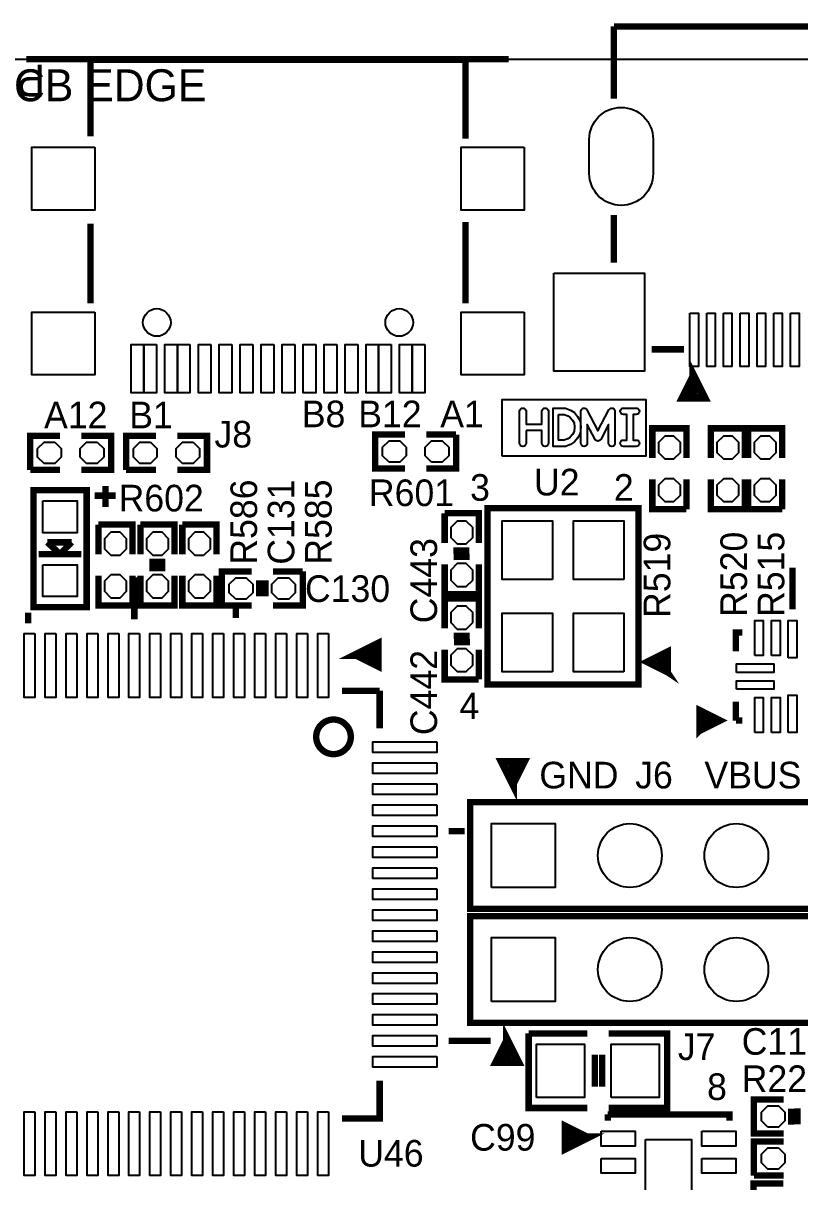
# Model space of a CAD drawing. Extents: x -57 to 527, y -107 to 303.
# Drawn here: x 22.49 to 41.01, y 53.23 to 80.86 of the extents above; entities that cross this region are included whole.
import ezdxf

# ---------------------------------------------------------------- set-up
doc = ezdxf.new("R2010")
doc.units = 0
doc.header["$MEASUREMENT"] = 0
for name, color, linetype in [('BOARD_GEOMETRY_DIMENSION', 2, 'CONTINUOUS'), ('BOARD_GEOMETRY_OUTLINE', 3, 'CONTINUOUS'), ('BOARD_GEOMETRY_SILKSCREEN_TOP', 1, 'CONTINUOUS'), ('PACKAGE_GEOMETRY_SILKSCREEN_TOP', 4, 'CONTINUOUS'), ('PIN_TOP', 5, 'CONTINUOUS'), ('REF_DES_SILKSCREEN_TOP', 6, 'CONTINUOUS')]:
    doc.layers.add(name, color=color, linetype=linetype)

msp = doc.modelspace()

# ---------------------------------------------------------------- linework, layer by layer
at = {"layer": 'BOARD_GEOMETRY_DIMENSION'}
msp.add_lwpolyline([(34.066734, 79.99984, 0.1524, 0.1524, 0), (22.56663, 79.99984, 0.1524, 0.1524, 0)], format="xyseb", dxfattribs=at)
at = {"layer": 'BOARD_GEOMETRY_OUTLINE'}
msp.add_lwpolyline([(1.999996, 0, -0.414214), (0, 1.999996), (0, 77.999844, -0.414214), (1.999996, 79.99984), (72.999854, 79.99984, -0.414214), (74.99985, 77.999844), (74.99985, 1.999996, -0.414214), (72.999854, 0)], format="xyb", close=True, dxfattribs=at)
at = {"layer": 'BOARD_GEOMETRY_SILKSCREEN_TOP'}
for points in [[(33.909, 70.5358), (33.909, 71.882), (37.338, 71.882), (37.338, 70.5358)], [(35.2552, 71.5264), (35.394138, 71.5264), (35.474402, 71.496174), (35.534092, 71.45655), (35.586416, 71.393812), (35.625786, 71.324978), (35.6362, 71.2216), (35.625786, 71.118222), (35.586416, 71.049388), (35.534092, 70.98665), (35.474402, 70.947026), (35.394138, 70.9168), (35.2552, 70.9168)]]:
    msp.add_lwpolyline(points, close=True, dxfattribs=at)
for points in [[(34.4805, 71.1454), (34.4805, 70.8406, -1), (34.3281, 70.8406), (34.3281, 71.6026, -1), (34.4805, 71.6026), (34.4805, 71.2978), (34.8615, 71.2978), (34.8615, 71.6026, -1), (35.0139, 71.6026), (35.0139, 70.8406, -1), (34.8615, 70.8406), (34.8615, 71.1454)], [(35.42157, 70.7644), (35.1282, 70.7644), (35.1282, 71.6788), (35.42157, 71.6788), (35.544506, 71.632826), (35.637216, 71.57085), (35.711892, 71.481188), (35.774122, 71.372222), (35.789108, 71.22287), (35.789108, 71.6026, -0.414214), (35.865308, 71.6788, -0.280545), (35.932872, 71.637652), (36.195508, 71.1327), (36.458144, 71.637652, -0.280545), (36.525708, 71.6788, -0.414214), (36.601908, 71.6026), (36.601908, 70.8406, -1), (36.449508, 70.8406), (36.449508, 71.290942), (36.263072, 70.932548, -0.609023), (36.127944, 70.932548), (35.941508, 71.290942), (35.941508, 70.8406, -1), (35.789108, 70.8406), (35.789108, 71.22033), (35.774122, 71.070978), (35.711892, 70.962012), (35.637216, 70.87235), (35.544506, 70.810374)], [(37.110162, 70.7644), (36.805362, 70.7644, -1), (36.805362, 70.9168), (36.881562, 70.9168), (36.881562, 71.5264), (36.805362, 71.5264, -1), (36.805362, 71.6788), (37.110162, 71.6788, -1), (37.110162, 71.5264), (37.033962, 71.5264), (37.033962, 70.9168), (37.110162, 70.9168, -1)]]:
    msp.add_lwpolyline(points, format="xyb", close=True, dxfattribs=at)
at = {"layer": 'PACKAGE_GEOMETRY_SILKSCREEN_TOP'}
for points in [[(36.575746, 80.779366, 0.1524, 0.1524, 0), (47.775622, 80.779366, 0.1524, 0.1524, 0)], [(36.575746, 80.779366, 0.1524, 0.1524, 0), (36.575746, 79.054706, 0.1524, 0.1524, 0)], [(34.066734, 79.99984, 0.1524, 0.1524, 0), (22.56663, 79.99984, 0.1524, 0.1524, 0)], [(33.03651, 79.99984, 0.1524, 0.1524, 0), (24.096726, 79.99984, 0.1524, 0.1524, 0), (24.096726, 78.154784, 0.1524, 0.1524, 0)], [(33.03651, 79.979774, 0.1524, 0.1524, 0), (24.096726, 79.979774, 0.1524, 0.1524, 0)], [(33.03651, 78.104746, 0.1524, 0.1524, 0), (33.03651, 79.99984, 0.1524, 0.1524, 0)], [(36.575746, 75.14463, 0.1524, 0.1524, 0), (36.575746, 76.279756, 0.1524, 0.1524, 0)], [(24.096726, 76.074778, 0.1524, 0.1524, 0), (24.096726, 74.174858, 0.1524, 0.1524, 0)], [(33.03651, 74.174858, 0.1524, 0.1524, 0), (33.03651, 76.114656, 0.1524, 0.1524, 0)], [(38.245796, 73.079356, 0.1524, 0.1524, 0), (37.474906, 73.079356, 0.1524, 0.1524, 0)], [(38.475666, 72.42937, 0.199898, 0.199898, 0), (38.22573, 71.929244, 0.199898, 0.199898, 0), (38.725602, 71.929244, 0.199898, 0.199898, 0), (38.475666, 72.42937, 0.199898, 0.199898, 0), (38.475666, 72.02932, 0.199898, 0.199898, 0)], [(38.306248, 70.485, 0.1524, 0.1524, 0), (38.306248, 71.1962, 0.1524, 0.1524, 0), (37.493448, 71.1962, 0.1524, 0.1524, 0), (37.493448, 70.485, 0.1524, 0.1524, 0)], [(39.703248, 70.485, 0.1524, 0.1524, 0), (39.703248, 71.1962, 0.1524, 0.1524, 0), (38.890448, 71.1962, 0.1524, 0.1524, 0), (38.890448, 70.485, 0.1524, 0.1524, 0)], [(40.592248, 70.485, 0.1524, 0.1524, 0), (40.592248, 71.1962, 0.1524, 0.1524, 0), (39.779448, 71.1962, 0.1524, 0.1524, 0), (39.779448, 70.485, 0.1524, 0.1524, 0)], [(23.368, 71.0184, 0.1524, 0.1524, 0), (22.6568, 71.0184, 0.1524, 0.1524, 0), (22.6568, 70.2056, 0.1524, 0.1524, 0)], [(23.876, 70.2056, 0.1524, 0.1524, 0), (24.5872, 70.2056, 0.1524, 0.1524, 0), (24.5872, 71.0184, 0.1524, 0.1524, 0), (23.876, 71.0184, 0.1524, 0.1524, 0)], [(25.654, 71.0184, 0.1524, 0.1524, 0), (24.9428, 71.0184, 0.1524, 0.1524, 0), (24.9428, 70.2056, 0.1524, 0.1524, 0)], [(26.162, 70.2056, 0.1524, 0.1524, 0), (26.8732, 70.2056, 0.1524, 0.1524, 0), (26.8732, 71.0184, 0.1524, 0.1524, 0), (26.162, 71.0184, 0.1524, 0.1524, 0)], [(31.595568, 71.048372, 0.1524, 0.1524, 0), (30.884368, 71.048372, 0.1524, 0.1524, 0), (30.884368, 70.235572, 0.1524, 0.1524, 0), (31.595568, 70.235572, 0.1524, 0.1524, 0)], [(32.103568, 70.235572, 0.1524, 0.1524, 0), (32.814768, 70.235572, 0.1524, 0.1524, 0), (32.814768, 71.048372, 0.1524, 0.1524, 0)], [(32.814768, 71.048372, 0.1524, 0.1524, 0), (32.103568, 71.048372, 0.1524, 0.1524, 0)], [(22.6568, 70.2056, 0.1524, 0.1524, 0), (23.368, 70.2056, 0.1524, 0.1524, 0)], [(24.9428, 70.2056, 0.1524, 0.1524, 0), (25.654, 70.2056, 0.1524, 0.1524, 0)], [(24.451056, 69.821044, 0.1524, 0.1524, 0), (24.451056, 69.320918, 0.1524, 0.1524, 0)], [(37.493448, 69.977, 0.1524, 0.1524, 0), (37.493448, 69.2658, 0.1524, 0.1524, 0), (38.306248, 69.2658, 0.1524, 0.1524, 0)], [(38.306248, 69.2658, 0.1524, 0.1524, 0), (38.306248, 69.977, 0.1524, 0.1524, 0)], [(38.890448, 69.977, 0.1524, 0.1524, 0), (38.890448, 69.2658, 0.1524, 0.1524, 0), (39.703248, 69.2658, 0.1524, 0.1524, 0)], [(39.703248, 69.2658, 0.1524, 0.1524, 0), (39.703248, 69.977, 0.1524, 0.1524, 0)], [(39.779448, 69.977, 0.1524, 0.1524, 0), (39.779448, 69.2658, 0.1524, 0.1524, 0), (40.592248, 69.2658, 0.1524, 0.1524, 0)], [(40.592248, 69.2658, 0.1524, 0.1524, 0), (40.592248, 69.977, 0.1524, 0.1524, 0)], [(24.003, 69.723, 0.1524, 0.1524, 0), (24.003, 66.929, 0.1524, 0.1524, 0), (22.733, 66.929, 0.1524, 0.1524, 0), (22.733, 69.723, 0.1524, 0.1524, 0), (24.003, 69.723, 0.1524, 0.1524, 0)], [(24.691086, 69.59092, 0.1524, 0.1524, 0), (24.19096, 69.59092, 0.1524, 0.1524, 0)], [(33.55975, 65.390776, 0.1524, 0.1524, 0), (33.55975, 69.290946, 0.1524, 0.1524, 0), (37.159946, 69.290946, 0.1524, 0.1524, 0), (37.159946, 65.090802, 0.1524, 0.1524, 0), (33.55975, 65.090802, 0.1524, 0.1524, 0), (33.55975, 65.69075, 0.1524, 0.1524, 0)], [(32.540448, 69.172074, 0.1524, 0.1524, 0), (32.540448, 68.460874, 0.1524, 0.1524, 0)], [(33.353248, 68.460874, 0.1524, 0.1524, 0), (33.353248, 69.172074, 0.1524, 0.1524, 0), (32.540448, 69.172074, 0.1524, 0.1524, 0)], [(25.098248, 68.191126, 0.1524, 0.1524, 0), (25.098248, 68.902326, 0.1524, 0.1524, 0), (24.285448, 68.902326, 0.1524, 0.1524, 0)], [(24.285448, 68.902326, 0.1524, 0.1524, 0), (24.285448, 68.191126, 0.1524, 0.1524, 0)], [(25.285446, 68.902326, 0.1524, 0.1524, 0), (25.285446, 68.191126, 0.1524, 0.1524, 0)], [(26.098246, 68.191126, 0.1524, 0.1524, 0), (26.098246, 68.902326, 0.1524, 0.1524, 0), (25.285446, 68.902326, 0.1524, 0.1524, 0)], [(27.098244, 68.191126, 0.1524, 0.1524, 0), (27.098244, 68.902326, 0.1524, 0.1524, 0), (26.285444, 68.902326, 0.1524, 0.1524, 0)], [(26.285444, 68.902326, 0.1524, 0.1524, 0), (26.285444, 68.191126, 0.1524, 0.1524, 0)], [(23.3426, 68.4784, 0.1524, 0.1524, 0), (23.0632, 68.4784, 0.1524, 0.1524, 0)], [(23.0632, 68.4784, 0.1524, 0.1524, 0), (23.368, 68.199, 0.1524, 0.1524, 0)], [(23.6474, 68.4784, 0.1524, 0.1524, 0), (23.3426, 68.4784, 0.1524, 0.1524, 0)], [(23.368, 68.4784, 0.1524, 0.1524, 0), (23.368, 68.5292, 0.1524, 0.1524, 0)], [(23.368, 68.199, 0.1524, 0.1524, 0), (23.6474, 68.4784, 0.1524, 0.1524, 0)], [(22.86, 68.199, 0.1524, 0.1524, 0), (23.876, 68.199, 0.1524, 0.1524, 0)], [(23.368, 68.1228, 0.1524, 0.1524, 0), (23.368, 68.199, 0.1524, 0.1524, 0)], [(33.132268, 68.283074, 0.1524, 0.1524, 0), (32.751268, 68.283074, 0.1524, 0.1524, 0)], [(25.877266, 68.013326, 0.1524, 0.1524, 0), (25.496266, 68.013326, 0.1524, 0.1524, 0)], [(32.540448, 67.952874, 0.1524, 0.1524, 0), (32.540448, 67.241674, 0.1524, 0.1524, 0), (33.353248, 67.241674, 0.1524, 0.1524, 0), (33.353248, 67.952874, 0.1524, 0.1524, 0)], [(33.137348, 68.130674, 0.1524, 0.1524, 0), (32.756348, 68.130674, 0.1524, 0.1524, 0)], [(24.285448, 67.683126, 0.1524, 0.1524, 0), (24.285448, 66.971926, 0.1524, 0.1524, 0), (25.098248, 66.971926, 0.1524, 0.1524, 0), (25.098248, 67.683126, 0.1524, 0.1524, 0)], [(25.139904, 66.64071, 0.1524, 0.1524, 0), (25.139904, 67.640708, 0.1524, 0.1524, 0)], [(25.285446, 67.683126, 0.1524, 0.1524, 0), (25.285446, 66.971926, 0.1524, 0.1524, 0), (26.098246, 66.971926, 0.1524, 0.1524, 0), (26.098246, 67.683126, 0.1524, 0.1524, 0)], [(25.882346, 67.860926, 0.1524, 0.1524, 0), (25.501346, 67.860926, 0.1524, 0.1524, 0)], [(26.285444, 67.683126, 0.1524, 0.1524, 0), (26.285444, 66.971926, 0.1524, 0.1524, 0), (27.098244, 66.971926, 0.1524, 0.1524, 0), (27.098244, 67.683126, 0.1524, 0.1524, 0)], [(27.937714, 67.784726, 0.1524, 0.1524, 0), (27.226514, 67.784726, 0.1524, 0.1524, 0), (27.226514, 66.971926, 0.1524, 0.1524, 0), (27.937714, 66.971926, 0.1524, 0.1524, 0)], [(29.156914, 67.784726, 0.1524, 0.1524, 0), (28.445714, 67.784726, 0.1524, 0.1524, 0)], [(28.445714, 66.971926, 0.1524, 0.1524, 0), (29.156914, 66.971926, 0.1524, 0.1524, 0), (29.156914, 67.784726, 0.1524, 0.1524, 0)], [(40.83685, 67.877944, 0.1524, 0.1524, 0), (40.83685, 66.877946, 0.1524, 0.1524, 0)], [(28.115514, 67.187826, 0.1524, 0.1524, 0), (28.115514, 67.568826, 0.1524, 0.1524, 0)], [(28.267914, 67.192906, 0.1524, 0.1524, 0), (28.267914, 67.573906, 0.1524, 0.1524, 0)], [(33.353248, 66.428874, 0.1524, 0.1524, 0), (33.353248, 67.140074, 0.1524, 0.1524, 0), (32.540448, 67.140074, 0.1524, 0.1524, 0), (32.540448, 66.428874, 0.1524, 0.1524, 0)], [(22.606, 66.548, 0.1524, 0.1524, 0), (22.606, 66.802, 0.1524, 0.1524, 0)], [(27.559, 66.675, 0.1524, 0.1524, 0), (27.559, 66.929, 0.1524, 0.1524, 0)], [(32.756348, 66.251074, 0.1524, 0.1524, 0), (33.137348, 66.251074, 0.1524, 0.1524, 0)], [(39.636954, 66.328036, 0.1524, 0.1524, 0), (39.48684, 66.328036, 0.1524, 0.1524, 0), (39.48684, 65.877948, 0.1524, 0.1524, 0)], [(30.437582, 65.797176, 0.199898, 0.199898, 0), (30.937454, 65.54724, 0.199898, 0.199898, 0), (30.937454, 66.047112, 0.199898, 0.199898, 0), (30.437582, 65.797176, 0.199898, 0.199898, 0), (30.837378, 65.797176, 0.199898, 0.199898, 0)], [(32.761428, 66.098674, 0.1524, 0.1524, 0), (33.142428, 66.098674, 0.1524, 0.1524, 0)], [(32.540448, 65.920874, 0.1524, 0.1524, 0), (32.540448, 65.209674, 0.1524, 0.1524, 0), (33.353248, 65.209674, 0.1524, 0.1524, 0)], [(33.353248, 65.209674, 0.1524, 0.1524, 0), (33.353248, 65.920874, 0.1524, 0.1524, 0)], [(37.859716, 65.376552, 0.1524, 0.1524, 0), (37.859716, 65.876678, 0.1524, 0.1524, 0), (37.359844, 65.626488, 0.1524, 0.1524, 0), (37.859716, 65.376552, 0.1524, 0.1524, 0), (37.759894, 65.776602, 0.1524, 0.1524, 0), (37.559742, 65.57645, 0.1524, 0.1524, 0), (37.859716, 65.376552, 0.1524, 0.1524, 0), (37.659818, 65.676526, 0.1524, 0.1524, 0)], [(30.990032, 64.940688, 0.1524, 0.1524, 0), (30.089856, 64.940688, 0.1524, 0.1524, 0)], [(30.990032, 64.040512, 0.1524, 0.1524, 0), (30.990032, 64.940688, 0.1524, 0.1524, 0)], [(39.48684, 64.678052, 0.1524, 0.1524, 0), (39.48684, 64.227964, 0.1524, 0.1524, 0)], [(39.117016, 64.23025, 0.1524, 0.1524, 0), (38.61689, 64.23025, 0.1524, 0.1524, 0), (38.61689, 64.480186, 0.1524, 0.1524, 0), (39.117016, 64.23025, 0.1524, 0.1524, 0), (38.61689, 63.98006, 0.1524, 0.1524, 0), (38.61689, 64.23025, 0.1524, 0.1524, 0), (38.86708, 64.23025, 0.1524, 0.1524, 0), (38.61689, 63.98006, 0.1524, 0.1524, 0), (38.61689, 64.23025, 0.1524, 0.1524, 0), (38.86708, 64.23025, 0.1524, 0.1524, 0), (38.61689, 64.480186, 0.1524, 0.1524, 0)], [(30.302454, 63.840614, 0.1524, 0.1524, 1.000019), (29.477462, 63.840614, 0.1524, 0.1524, 0.999981), (30.302454, 63.840614, 0.1524, 0.1524, 0)], [(39.48684, 64.227964, 0.1524, 0.1524, 0), (39.636954, 64.227964, 0.1524, 0.1524, 0)], [(34.166048, 62.736222, 0.199898, 0.199898, 0), (34.415984, 63.236094, 0.199898, 0.199898, 0), (33.916112, 63.236094, 0.199898, 0.199898, 0), (34.166048, 62.736222, 0.199898, 0.199898, 0), (34.166048, 63.136272, 0.199898, 0.199898, 0)], [(33.147, 62.2808, 0.1524, 0.1524, 0), (43.307, 62.2808, 0.1524, 0.1524, 0), (43.307, 59.7408, 0.1524, 0.1524, 0), (33.147, 59.7408, 0.1524, 0.1524, 0), (33.147, 62.2808, 0.1524, 0.1524, 0)], [(33.02, 61.595, 0.1524, 0.1524, 0), (32.639, 61.595, 0.1524, 0.1524, 0)], [(33.147, 59.563, 0.1524, 0.1524, 0), (43.307, 59.563, 0.1524, 0.1524, 0), (43.307, 57.023, 0.1524, 0.1524, 0), (33.147, 57.023, 0.1524, 0.1524, 0), (33.147, 59.563, 0.1524, 0.1524, 0)], [(34.032952, 56.592978, 0.199898, 0.199898, 0), (33.783016, 56.093106, 0.199898, 0.199898, 0), (34.282888, 56.093106, 0.199898, 0.199898, 0), (34.032952, 56.592978, 0.199898, 0.199898, 0), (34.032952, 56.192928, 0.199898, 0.199898, 0)], [(33.640014, 56.590692, 0.1524, 0.1524, 0), (32.640016, 56.590692, 0.1524, 0.1524, 0)], [(34.544, 56.769, 0.1524, 0.1524, 0), (35.941, 56.769, 0.1524, 0.1524, 0)], [(35.941, 54.991, 0.1524, 0.1524, 0), (34.544, 54.991, 0.1524, 0.1524, 0), (34.544, 56.769, 0.1524, 0.1524, 0)], [(36.449, 56.769, 0.1524, 0.1524, 0), (37.846, 56.769, 0.1524, 0.1524, 0), (37.846, 56.642, 0.1524, 0.1524, 0), (37.846, 54.991, 0.1524, 0.1524, 0), (36.449, 54.991, 0.1524, 0.1524, 0)], [(36.1188, 56.261, 0.1524, 0.1524, 0), (36.1188, 55.499, 0.1524, 0.1524, 0)], [(36.2966, 56.261, 0.1524, 0.1524, 0), (36.2966, 55.499, 0.1524, 0.1524, 0)], [(30.089856, 54.740556, 0.1524, 0.1524, 0), (30.990032, 54.740556, 0.1524, 0.1524, 0), (30.990032, 55.640732, 0.1524, 0.1524, 0)], [(40.626792, 55.193184, 0.1524, 0.1524, 0), (39.915592, 55.193184, 0.1524, 0.1524, 0), (39.915592, 54.380384, 0.1524, 0.1524, 0), (40.626792, 54.380384, 0.1524, 0.1524, 0)], [(40.804592, 54.596284, 0.1524, 0.1524, 0), (40.804592, 54.977284, 0.1524, 0.1524, 0)], [(40.956992, 54.601364, 0.1524, 0.1524, 0), (40.956992, 54.982364, 0.1524, 0.1524, 0)], [(35.93084, 54.286912, 0.199898, 0.199898, 0), (35.430714, 54.536848, 0.199898, 0.199898, 0), (35.430714, 54.036976, 0.199898, 0.199898, 0), (35.93084, 54.286912, 0.199898, 0.199898, 0), (35.53079, 54.286912, 0.199898, 0.199898, 0)], [(36.430712, 54.836822, 0.1524, 0.1524, 0), (36.430712, 54.686962, 0.1524, 0.1524, 0)], [(39.330884, 54.686962, 0.1524, 0.1524, 0), (39.330884, 54.836822, 0.1524, 0.1524, 0), (36.430712, 54.836822, 0.1524, 0.1524, 0)], [(40.626792, 54.193186, 0.1524, 0.1524, 0), (39.915592, 54.193186, 0.1524, 0.1524, 0), (39.915592, 53.380386, 0.1524, 0.1524, 0)], [(39.915592, 53.380386, 0.1524, 0.1524, 0), (40.626792, 53.380386, 0.1524, 0.1524, 0)], [(40.618664, 53.193188, 0.1524, 0.1524, 0), (39.907464, 53.193188, 0.1524, 0.1524, 0), (39.907464, 52.380388, 0.1524, 0.1524, 0)]]:
    msp.add_lwpolyline(points, format="xyseb", dxfattribs=at)
at = {"layer": 'PIN_TOP'}
msp.add_lwpolyline([(35.988752, 77.272896), (35.988752, 78.085696, -1), (37.512752, 78.085696), (37.512752, 77.272896, -1)], format="xyb", close=True, dxfattribs=at)
for points in [[(24.19604, 77.899006), (24.19604, 76.400406), (22.69744, 76.400406), (22.69744, 77.899006)], [(34.435796, 77.899006), (34.435796, 76.400406), (32.937196, 76.400406), (32.937196, 77.899006)], [(35.146234, 74.897742), (37.305234, 74.897742), (37.305234, 72.560942), (35.146234, 72.560942)], [(24.19604, 73.969118), (24.19604, 72.470518), (22.69744, 72.470518), (22.69744, 73.969118)], [(34.435796, 73.969118), (34.435796, 72.470518), (32.937196, 72.470518), (32.937196, 73.969118)], [(38.389052, 73.9394), (38.592252, 73.9394), (38.592252, 72.6694), (38.389052, 72.6694)], [(38.789102, 73.9394), (38.992302, 73.9394), (38.992302, 72.6694), (38.789102, 72.6694)], [(39.189152, 73.9394), (39.392352, 73.9394), (39.392352, 72.6694), (39.189152, 72.6694)], [(39.589202, 73.9394), (39.792402, 73.9394), (39.792402, 72.6694), (39.589202, 72.6694)], [(39.988998, 73.9394), (40.192198, 73.9394), (40.192198, 72.6694), (39.988998, 72.6694)], [(40.389048, 73.9394), (40.592248, 73.9394), (40.592248, 72.6694), (40.389048, 72.6694)], [(40.789098, 73.9394), (40.992298, 73.9394), (40.992298, 72.6694), (40.789098, 72.6694)], [(25.366599, 73.194672), (25.366599, 72.04456), (25.066625, 72.04456), (25.066625, 73.194672)], [(25.666573, 73.194672), (25.666573, 72.04456), (25.366599, 72.04456), (25.366599, 73.194672)], [(26.166699, 73.194672), (26.166699, 72.04456), (25.866725, 72.04456), (25.866725, 73.194672)], [(26.466673, 73.194672), (26.466673, 72.04456), (26.166699, 72.04456), (26.166699, 73.194672)], [(26.966545, 73.194672), (26.966545, 72.04456), (26.666571, 72.04456), (26.666571, 73.194672)], [(27.466671, 73.194672), (27.466671, 72.04456), (27.166697, 72.04456), (27.166697, 73.194672)], [(27.966543, 73.194672), (27.966543, 72.04456), (27.666569, 72.04456), (27.666569, 73.194672)], [(28.466669, 73.194672), (28.466669, 72.04456), (28.166695, 72.04456), (28.166695, 73.194672)], [(28.966541, 73.194672), (28.966541, 72.04456), (28.666567, 72.04456), (28.666567, 73.194672)], [(29.466667, 73.194672), (29.466667, 72.04456), (29.166693, 72.04456), (29.166693, 73.194672)], [(29.966539, 73.194672), (29.966539, 72.04456), (29.666565, 72.04456), (29.666565, 73.194672)], [(30.466665, 73.194672), (30.466665, 72.04456), (30.166691, 72.04456), (30.166691, 73.194672)], [(30.966537, 73.194672), (30.966537, 72.04456), (30.666563, 72.04456), (30.666563, 73.194672)], [(31.266511, 73.194672), (31.266511, 72.04456), (30.966537, 72.04456), (30.966537, 73.194672)], [(31.766637, 73.194672), (31.766637, 72.04456), (31.466663, 72.04456), (31.466663, 73.194672)], [(32.066611, 73.194672), (32.066611, 72.04456), (31.766637, 72.04456), (31.766637, 73.194672)], [(37.645848, 70.866), (37.798248, 71.0184), (38.001448, 71.0184), (38.153848, 70.866), (38.153848, 70.612), (38.001448, 70.4596), (37.798248, 70.4596), (37.645848, 70.612)], [(39.042848, 70.866), (39.195248, 71.0184), (39.398448, 71.0184), (39.550848, 70.866), (39.550848, 70.612), (39.398448, 70.4596), (39.195248, 70.4596), (39.042848, 70.612)], [(39.931848, 70.866), (40.084248, 71.0184), (40.287448, 71.0184), (40.439848, 70.866), (40.439848, 70.612), (40.287448, 70.4596), (40.084248, 70.4596), (39.931848, 70.612)], [(23.241, 70.866), (23.3934, 70.7136), (23.3934, 70.5104), (23.241, 70.358), (22.987, 70.358), (22.8346, 70.5104), (22.8346, 70.7136), (22.987, 70.866)], [(24.257, 70.866), (24.4094, 70.7136), (24.4094, 70.5104), (24.257, 70.358), (24.003, 70.358), (23.8506, 70.5104), (23.8506, 70.7136), (24.003, 70.866)], [(25.527, 70.866), (25.6794, 70.7136), (25.6794, 70.5104), (25.527, 70.358), (25.273, 70.358), (25.1206, 70.5104), (25.1206, 70.7136), (25.273, 70.866)], [(26.543, 70.866), (26.6954, 70.7136), (26.6954, 70.5104), (26.543, 70.358), (26.289, 70.358), (26.1366, 70.5104), (26.1366, 70.7136), (26.289, 70.866)], [(31.214568, 70.387972), (31.062168, 70.540372), (31.062168, 70.743572), (31.214568, 70.895972), (31.468568, 70.895972), (31.620968, 70.743572), (31.620968, 70.540372), (31.468568, 70.387972)], [(32.230568, 70.387972), (32.078168, 70.540372), (32.078168, 70.743572), (32.230568, 70.895972), (32.484568, 70.895972), (32.636968, 70.743572), (32.636968, 70.540372), (32.484568, 70.387972)], [(37.645848, 69.85), (37.798248, 70.0024), (38.001448, 70.0024), (38.153848, 69.85), (38.153848, 69.596), (38.001448, 69.4436), (37.798248, 69.4436), (37.645848, 69.596)], [(39.042848, 69.85), (39.195248, 70.0024), (39.398448, 70.0024), (39.550848, 69.85), (39.550848, 69.596), (39.398448, 69.4436), (39.195248, 69.4436), (39.042848, 69.596)], [(39.931848, 69.85), (40.084248, 70.0024), (40.287448, 70.0024), (40.439848, 69.85), (40.439848, 69.596), (40.287448, 69.4436), (40.084248, 69.4436), (39.931848, 69.596)], [(22.9616, 69.469), (23.7744, 69.469), (23.7744, 68.707), (22.9616, 68.707)], [(33.200848, 68.587874), (33.048448, 68.435474), (32.845248, 68.435474), (32.692848, 68.587874), (32.692848, 68.841874), (32.845248, 68.994274), (33.048448, 68.994274), (33.200848, 68.841874)], [(35.109912, 67.590924), (33.910016, 67.590924), (33.910016, 68.990972), (35.109912, 68.990972)], [(36.80968, 67.590924), (35.609784, 67.590924), (35.609784, 68.990972), (36.80968, 68.990972)], [(24.945848, 68.318126), (24.793448, 68.165726), (24.590248, 68.165726), (24.437848, 68.318126), (24.437848, 68.572126), (24.590248, 68.724526), (24.793448, 68.724526), (24.945848, 68.572126)], [(25.945846, 68.318126), (25.793446, 68.165726), (25.590246, 68.165726), (25.437846, 68.318126), (25.437846, 68.572126), (25.590246, 68.724526), (25.793446, 68.724526), (25.945846, 68.572126)], [(26.945844, 68.318126), (26.793444, 68.165726), (26.590244, 68.165726), (26.437844, 68.318126), (26.437844, 68.572126), (26.590244, 68.724526), (26.793444, 68.724526), (26.945844, 68.572126)], [(33.200848, 67.571874), (33.048448, 67.419474), (32.845248, 67.419474), (32.692848, 67.571874), (32.692848, 67.825874), (32.845248, 67.978274), (33.048448, 67.978274), (33.200848, 67.825874)], [(22.9616, 67.945), (23.7744, 67.945), (23.7744, 67.183), (22.9616, 67.183)], [(24.945848, 67.302126), (24.793448, 67.149726), (24.590248, 67.149726), (24.437848, 67.302126), (24.437848, 67.556126), (24.590248, 67.708526), (24.793448, 67.708526), (24.945848, 67.556126)], [(25.945846, 67.302126), (25.793446, 67.149726), (25.590246, 67.149726), (25.437846, 67.302126), (25.437846, 67.556126), (25.590246, 67.708526), (25.793446, 67.708526), (25.945846, 67.556126)], [(26.945844, 67.302126), (26.793444, 67.149726), (26.590244, 67.149726), (26.437844, 67.302126), (26.437844, 67.556126), (26.590244, 67.708526), (26.793444, 67.708526), (26.945844, 67.556126)], [(27.556714, 67.124326), (27.404314, 67.276726), (27.404314, 67.479926), (27.556714, 67.632326), (27.810714, 67.632326), (27.963114, 67.479926), (27.963114, 67.276726), (27.810714, 67.124326)], [(28.572714, 67.124326), (28.420314, 67.276726), (28.420314, 67.479926), (28.572714, 67.632326), (28.826714, 67.632326), (28.979114, 67.479926), (28.979114, 67.276726), (28.826714, 67.124326)], [(32.692848, 66.809874), (32.845248, 66.962274), (33.048448, 66.962274), (33.200848, 66.809874), (33.200848, 66.555874), (33.048448, 66.403474), (32.845248, 66.403474), (32.692848, 66.555874)], [(35.109912, 65.390776), (33.910016, 65.390776), (33.910016, 66.790824), (35.109912, 66.790824)], [(36.80968, 65.390776), (35.609784, 65.390776), (35.609784, 66.790824), (36.80968, 66.790824)], [(39.93515, 65.778888), (39.93515, 66.617088), (40.13835, 66.617088), (40.13835, 65.778888)], [(40.3352, 65.778888), (40.3352, 66.617088), (40.5384, 66.617088), (40.5384, 65.778888)], [(40.73525, 65.728088), (40.73525, 66.617088), (40.93845, 66.617088), (40.93845, 65.728088)], [(22.767036, 66.302636), (22.767036, 64.778636), (22.513036, 64.778636), (22.513036, 66.302636)], [(23.266908, 66.302636), (23.266908, 64.778636), (23.012908, 64.778636), (23.012908, 66.302636)], [(23.767034, 66.302636), (23.767034, 64.778636), (23.513034, 64.778636), (23.513034, 66.302636)], [(24.266906, 66.302636), (24.266906, 64.778636), (24.012906, 64.778636), (24.012906, 66.302636)], [(24.767032, 66.302636), (24.767032, 64.778636), (24.513032, 64.778636), (24.513032, 66.302636)], [(25.266904, 66.302636), (25.266904, 64.778636), (25.012904, 64.778636), (25.012904, 66.302636)], [(25.76703, 66.302636), (25.76703, 64.778636), (25.51303, 64.778636), (25.51303, 66.302636)], [(26.266902, 66.302636), (26.266902, 64.778636), (26.012902, 64.778636), (26.012902, 66.302636)], [(26.767028, 66.302636), (26.767028, 64.778636), (26.513028, 64.778636), (26.513028, 66.302636)], [(27.2669, 66.302636), (27.2669, 64.778636), (27.0129, 64.778636), (27.0129, 66.302636)], [(27.767026, 66.302636), (27.767026, 64.778636), (27.513026, 64.778636), (27.513026, 66.302636)], [(28.266898, 66.302636), (28.266898, 64.778636), (28.012898, 64.778636), (28.012898, 66.302636)], [(28.767024, 66.302636), (28.767024, 64.778636), (28.513024, 64.778636), (28.513024, 66.302636)], [(29.266896, 66.302636), (29.266896, 64.778636), (29.012896, 64.778636), (29.012896, 66.302636)], [(29.767022, 66.302636), (29.767022, 64.778636), (29.513022, 64.778636), (29.513022, 66.302636)], [(32.692848, 65.793874), (32.845248, 65.946274), (33.048448, 65.946274), (33.200848, 65.793874), (33.200848, 65.539874), (33.048448, 65.387474), (32.845248, 65.387474), (32.692848, 65.539874)], [(39.497762, 65.376298), (39.497762, 65.579498), (40.386762, 65.579498), (40.386762, 65.376298)], [(39.497762, 64.976502), (39.497762, 65.179702), (40.386762, 65.179702), (40.386762, 64.976502)], [(39.93515, 63.943484), (39.93515, 64.781684), (40.13835, 64.781684), (40.13835, 63.943484)], [(40.3352, 63.943484), (40.3352, 64.781684), (40.5384, 64.781684), (40.5384, 63.943484)], [(40.73525, 63.943484), (40.73525, 64.832484), (40.93845, 64.832484), (40.93845, 63.943484)], [(32.35198, 63.717678), (32.35198, 63.463678), (30.82798, 63.463678), (30.82798, 63.717678)], [(32.35198, 63.217552), (32.35198, 62.963552), (30.82798, 62.963552), (30.82798, 63.217552)], [(32.35198, 62.71768), (32.35198, 62.46368), (30.82798, 62.46368), (30.82798, 62.71768)], [(32.35198, 62.217554), (32.35198, 61.963554), (30.82798, 61.963554), (30.82798, 62.217554)], [(32.35198, 61.717682), (32.35198, 61.463682), (30.82798, 61.463682), (30.82798, 61.717682)], [(33.655, 60.2488), (33.655, 61.7728), (35.179, 61.7728), (35.179, 60.2488)], [(32.35198, 61.217556), (32.35198, 60.963556), (30.82798, 60.963556), (30.82798, 61.217556)], [(32.35198, 60.717684), (32.35198, 60.463684), (30.82798, 60.463684), (30.82798, 60.717684)], [(32.35198, 60.217558), (32.35198, 59.963558), (30.82798, 59.963558), (30.82798, 60.217558)], [(32.35198, 59.717686), (32.35198, 59.463686), (30.82798, 59.463686), (30.82798, 59.717686)], [(32.35198, 59.21756), (32.35198, 58.96356), (30.82798, 58.96356), (30.82798, 59.21756)], [(33.655, 57.531), (33.655, 59.055), (35.179, 59.055), (35.179, 57.531)], [(32.35198, 58.717688), (32.35198, 58.463688), (30.82798, 58.463688), (30.82798, 58.717688)], [(32.35198, 58.217562), (32.35198, 57.963562), (30.82798, 57.963562), (30.82798, 58.217562)], [(32.35198, 57.71769), (32.35198, 57.46369), (30.82798, 57.46369), (30.82798, 57.71769)], [(32.35198, 57.217564), (32.35198, 56.963564), (30.82798, 56.963564), (30.82798, 57.217564)], [(32.35198, 56.717692), (32.35198, 56.463692), (30.82798, 56.463692), (30.82798, 56.717692)], [(34.7345, 55.245), (34.7345, 56.515), (35.8775, 56.515), (35.8775, 55.245)], [(36.5125, 55.245), (36.5125, 56.515), (37.6555, 56.515), (37.6555, 55.245)], [(32.35198, 56.217566), (32.35198, 55.963566), (30.82798, 55.963566), (30.82798, 56.217566)], [(40.245792, 54.532784), (40.093392, 54.685184), (40.093392, 54.888384), (40.245792, 55.040784), (40.499792, 55.040784), (40.652192, 54.888384), (40.652192, 54.685184), (40.499792, 54.532784)], [(22.767036, 54.902608), (22.767036, 53.378608), (22.513036, 53.378608), (22.513036, 54.902608)], [(23.266908, 54.902608), (23.266908, 53.378608), (23.012908, 53.378608), (23.012908, 54.902608)], [(23.767034, 54.902608), (23.767034, 53.378608), (23.513034, 53.378608), (23.513034, 54.902608)], [(24.266906, 54.902608), (24.266906, 53.378608), (24.012906, 53.378608), (24.012906, 54.902608)], [(24.767032, 54.902608), (24.767032, 53.378608), (24.513032, 53.378608), (24.513032, 54.902608)], [(25.266904, 54.902608), (25.266904, 53.378608), (25.012904, 53.378608), (25.012904, 54.902608)], [(25.76703, 54.902608), (25.76703, 53.378608), (25.51303, 53.378608), (25.51303, 54.902608)], [(26.266902, 54.902608), (26.266902, 53.378608), (26.012902, 53.378608), (26.012902, 54.902608)], [(26.767028, 54.902608), (26.767028, 53.378608), (26.513028, 53.378608), (26.513028, 54.902608)], [(27.2669, 54.902608), (27.2669, 53.378608), (27.0129, 53.378608), (27.0129, 54.902608)], [(27.767026, 54.902608), (27.767026, 53.378608), (27.513026, 53.378608), (27.513026, 54.902608)], [(28.266898, 54.902608), (28.266898, 53.378608), (28.012898, 53.378608), (28.012898, 54.902608)], [(28.767024, 54.902608), (28.767024, 53.378608), (28.513024, 53.378608), (28.513024, 54.902608)], [(29.266896, 54.902608), (29.266896, 53.378608), (29.012896, 53.378608), (29.012896, 54.902608)], [(29.767022, 54.902608), (29.767022, 53.378608), (29.513022, 53.378608), (29.513022, 54.902608)], [(36.274502, 54.43982), (37.087302, 54.43982), (37.087302, 54.08422), (36.274502, 54.08422)], [(38.674294, 54.43982), (39.487094, 54.43982), (39.487094, 54.08422), (38.674294, 54.08422)], [(37.330761, 54.236874), (38.430835, 54.236874), (38.430835, 52.336954), (37.330761, 52.336954)], [(40.499792, 54.040786), (40.652192, 53.888386), (40.652192, 53.685186), (40.499792, 53.532786), (40.245792, 53.532786), (40.093392, 53.685186), (40.093392, 53.888386), (40.245792, 54.040786)], [(36.274502, 53.789834), (37.087302, 53.789834), (37.087302, 53.434234), (36.274502, 53.434234)], [(38.674294, 53.789834), (39.487094, 53.789834), (39.487094, 53.434234), (38.674294, 53.434234)]]:
    msp.add_lwpolyline(points, close=True, dxfattribs=at)
for centre, radius in [((25.676606, 73.71969), 0.3302), ((31.45663, 73.71969), 0.3302), ((36.957, 61.0108), 0.762), ((39.497, 61.0108), 0.762), ((36.957, 58.293), 0.762), ((39.497, 58.293), 0.762)]:
    msp.add_circle(centre, radius, dxfattribs=at)

# ---------------------------------------------------------------- texts
at = {"layer": 'BOARD_GEOMETRY_DIMENSION', "width": 1.000333}
msp.add_text('PCB EDGE', height=0.762, rotation=180, dxfattribs=at).set_placement((23.014686, 79.868776))
at = {"layer": 'BOARD_GEOMETRY_SILKSCREEN_TOP', "width": 1.0004}
for s, p in [('GND', (34.798, 62.611)), ('VBUS', (38.735, 62.611))]:
    msp.add_text(s, height=0.635, dxfattribs=at).set_placement(p)
at = {"layer": 'PACKAGE_GEOMETRY_SILKSCREEN_TOP'}
for s, height, width, p in [('PCB EDGE', 0.762, 1.000333, (21.59, 78.994)), ('A12', 0.635, 1.0004, (22.987, 71.1962)), ('B1', 0.635, 1.0004, (25.019, 71.1962)), ('B8', 0.635, 1.0004, (29.1338, 71.2216)), ('B12', 0.635, 1.0004, (30.48, 71.2216)), ('A1', 0.635, 1.0004, (32.4358, 71.2216)), ('3', 0.635, 1.0004, (33.147, 69.469)), ('2', 0.635, 1.0004, (36.576, 69.469)), ('4', 0.635, 1.0004, (32.893, 64.262)), ('8', 0.635, 1.0004, (38.7985, 55.1815))]:
    msp.add_text(s, height=height, dxfattribs=dict(at, width=width)).set_placement(p)
at = {"layer": 'REF_DES_SILKSCREEN_TOP', "width": 1.0004}
for s, p in [('J8', (27.051, 70.739)), ('U2', (34.671, 69.596)), ('R601', (30.734, 69.342)), ('R602', (24.765, 69.215)), ('C130', (29.21, 67.056)), ('J6', (37.084, 62.611)), ('J7', (38.1, 56.134)), ('C116', (39.624, 56.261)), ('R224', (39.624, 55.372)), ('C99', (33.147, 53.975)), ('U46', (30.48, 53.594))]:
    msp.add_text(s, height=0.635, dxfattribs=at).set_placement(p)
for s, p in [('R586', (28.067, 67.945)), ('C131', (28.956, 67.945)), ('R585', (29.845, 67.945)), ('C443', (32.3596, 66.548)), ('R519', (37.9222, 66.675)), ('R520', (39.751, 66.7004)), ('R515', (40.64, 66.7004)), ('C442', (32.3596, 63.881))]:
    msp.add_text(s, height=0.635, rotation=90, dxfattribs=at).set_placement(p)

doc.saveas('drawing.dxf')
